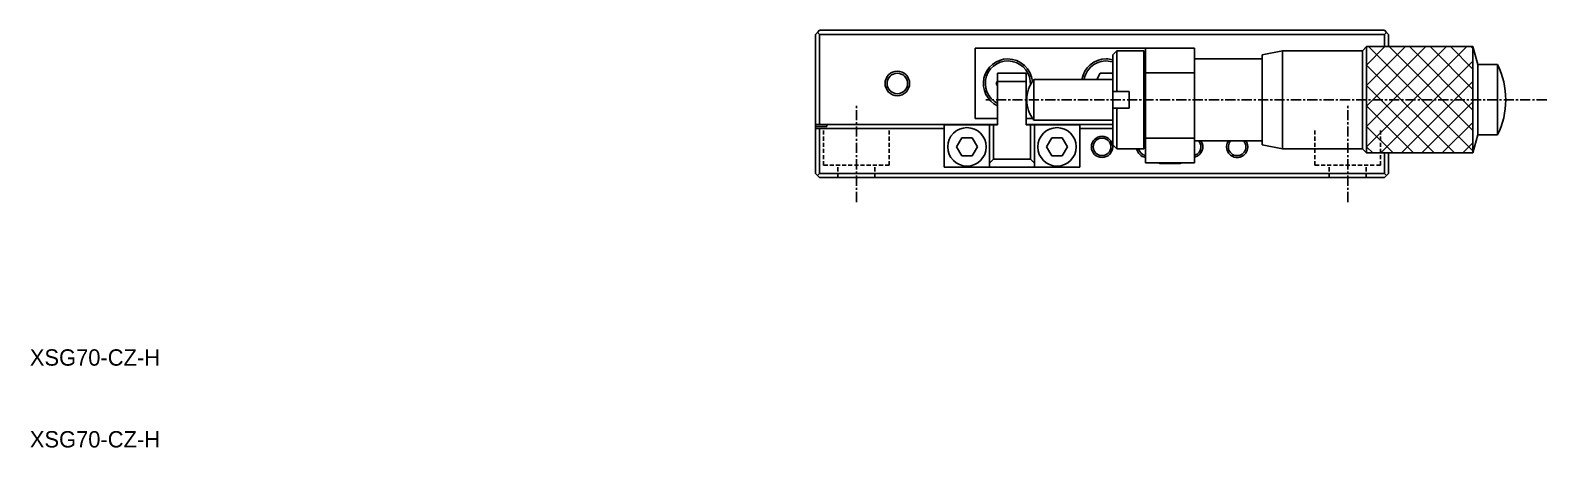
# Model space of a CAD drawing. Extents: x 10 to 370, y 10 to 243.
# Drawn here: x 10.1 to 195.2, y 10 to 61 of the extents above; entities that cross this region are included whole.
import ezdxf

# ---------------------------------------------------------------- set-up
doc = ezdxf.new("R2010")
doc.units = 0
doc.linetypes.add('CENTER', pattern=[2, 1.25, -0.25, 0.25, -0.25])
doc.linetypes.add('DASHED', pattern=[0.75, 0.5, -0.25])
doc.layers.get('0').update_dxf_attribs({"linetype": 'CONTINUOUS'})
doc.layers.add('CENTER', color=1, linetype='CENTER')
doc.styles.get("Standard").update_dxf_attribs({"font": 'FG教科書体NT-M'})

msp = doc.modelspace()

# ---------------------------------------------------------------- linework, layer by layer
at = {"color": 7, "linetype": 'CONTINUOUS'}
for p, q in [((105.944926, 60.5), (106.194926, 60.75)), ((105.944926, 49.5), (105.944926, 60.5)), ((106.194926, 60.75), (106.444926, 61)), ((106.194926, 60.75), (106.444926, 60.5)), ((106.444926, 61), (175.444926, 61)), ((175.444926, 60.5), (106.444926, 60.5)), ((106.444926, 60.5), (106.444926, 49.5)), ((175.444926, 61), (175.694926, 60.75)), ((175.444926, 60.5), (175.694926, 60.75)), ((175.444926, 58.999999), (175.444926, 60.5)), ((175.694926, 60.75), (175.944926, 60.5)), ((175.944926, 60.5), (175.944926, 58.999999)), ((125.444926, 50.2), (125.444926, 58.8)), ((125.444926, 58.8), (146.244926, 58.8)), ((142.744926, 58.5), (142.244926, 58)), ((142.244926, 53.5), (142.244926, 58)), ((142.744926, 58.5), (142.744926, 53.5)), ((146.044926, 58.5), (142.744926, 58.5)), ((146.044926, 46.5), (146.044926, 58.5)), ((146.244926, 58.3), (146.044926, 58.5)), ((146.244926, 58.8), (152.244926, 58.8)), ((146.244926, 55.8), (146.244926, 58.8)), ((152.244926, 58.8), (152.244926, 55.8)), ((160.494926, 57.5), (152.244926, 57.5)), ((162.994925, 58.499996), (160.494926, 57.999997)), ((160.494926, 57.999997), (160.494926, 47.000003)), ((162.994925, 58.499996), (162.994925, 46.500004)), ((172.74493, 58.499996), (162.994925, 58.499996)), ((173.244932, 58.999999), (172.74493, 58.499996)), ((172.74493, 58.499996), (172.74493, 46.500004)), ((173.244932, 58.999999), (186.244933, 58.999999)), ((173.244932, 46.000001), (173.244932, 58.999999)), ((186.834421, 56.8), (186.244933, 58.999999)), ((186.244933, 58.999999), (186.244933, 46.000001)), ((128.194926, 55.75), (131.694926, 55.75)), ((128.194926, 54.75), (128.194926, 55.75)), ((131.694926, 55.75), (131.694926, 54.75)), ((140.290223, 54.999996), (140.723238, 55.75)), ((140.723238, 55.75), (140.290223, 54.999996)), ((140.723238, 55.75), (142.166614, 55.75)), ((142.166614, 55.75), (140.723238, 55.75)), ((142.166614, 55.75), (142.244926, 55.614359)), ((142.244926, 55.614359), (142.166614, 55.75)), ((152.244926, 55.8), (146.244926, 55.8)), ((146.244926, 55.8), (146.244926, 47.8)), ((152.244926, 47.8), (152.244926, 55.8)), ((186.834421, 56.8), (186.834421, 48.2)), ((189.244932, 56.8), (186.834421, 56.8)), ((189.244932, 56.8), (189.244932, 48.2)), ((128.00155, 54.5), (128.194926, 54.834936)), ((128.194926, 54.834936), (128.00155, 54.5)), ((128.194926, 54.165064), (128.00155, 54.5)), ((128.194926, 54.75), (128.194926, 49.45)), ((131.694926, 54.75), (128.194926, 54.75)), ((131.694926, 49.45), (131.694926, 54.75)), ((132.622435, 54.999996), (132.622435, 50.000004)), ((142.244926, 54.999996), (132.622435, 54.999996)), ((142.744926, 53.5), (142.244926, 53.5)), ((142.244926, 53.494155), (142.244926, 51.5)), ((144.244926, 53.5), (142.744926, 53.5)), ((144.244926, 51.5), (144.244926, 53.5)), ((128.194926, 50.2), (125.444926, 50.2)), ((132.472321, 50.2), (131.694926, 50.2)), ((132.622435, 50.000004), (142.244926, 50.000004)), ((142.244926, 47), (142.244926, 51.5)), ((142.244926, 51.5), (142.744926, 51.5)), ((142.744926, 51.5), (142.744926, 46.5)), ((142.744926, 51.5), (144.244926, 51.5)), ((106.444926, 49.5), (105.944926, 49.5)), ((105.944926, 49.5), (105.944926, 49.25)), ((105.944926, 49.25), (107.344926, 49.25)), ((105.944926, 49), (105.944926, 49.25)), ((105.944926, 43.5), (105.944926, 49)), ((105.944926, 49), (106.444926, 49)), ((106.444926, 49.5), (128.194926, 49.5)), ((106.444926, 49), (106.444926, 43.5)), ((121.644926, 49), (106.444926, 49)), ((107.344926, 49.5), (107.344926, 49.25)), ((121.644926, 44.25), (121.644926, 49.45)), ((121.644926, 49.45), (127.194926, 49.45)), ((127.194926, 44.75), (127.194926, 49.45)), ((127.194926, 49.45), (127.694926, 49.45)), ((127.694926, 49.45), (127.694926, 45.25)), ((128.194926, 49.45), (127.694926, 49.45)), ((131.694926, 49.5), (142.244926, 49.5)), ((132.194926, 49.45), (131.694926, 49.45)), ((132.194926, 45.25), (132.194926, 49.45)), ((132.194926, 49.45), (132.694926, 49.45)), ((132.694926, 49.45), (132.694926, 44.75)), ((132.694926, 49.45), (138.244926, 49.45)), ((138.244926, 49.45), (138.244926, 44.25)), ((142.244926, 49), (138.244926, 49)), ((186.244933, 46.000001), (186.834421, 48.2)), ((186.834421, 48.2), (189.244932, 48.2)), ((123.174755, 46.75), (123.809841, 47.85)), ((123.809841, 47.85), (123.174755, 46.75)), ((123.809841, 45.65), (123.174755, 46.75)), ((123.809841, 47.85), (125.080011, 47.85)), ((125.080011, 47.85), (123.809841, 47.85)), ((125.080011, 47.85), (125.715097, 46.75)), ((125.715097, 46.75), (125.080011, 47.85)), ((125.715097, 46.75), (125.080011, 45.65)), ((134.174755, 46.75), (134.809841, 47.85)), ((134.809841, 47.85), (134.174755, 46.75)), ((134.809841, 45.65), (134.174755, 46.75)), ((134.809841, 47.85), (136.080011, 47.85)), ((136.080011, 47.85), (134.809841, 47.85)), ((136.080011, 47.85), (136.715097, 46.75)), ((136.715097, 46.75), (136.080011, 47.85)), ((136.715097, 46.75), (136.080011, 45.65)), ((142.244926, 47), (142.744926, 46.5)), ((142.744926, 46.5), (146.044926, 46.5)), ((146.044926, 46.5), (146.244926, 46.7)), ((146.244926, 47.8), (152.244926, 47.8)), ((146.244926, 44.8), (146.244926, 47.8)), ((152.244926, 47.8), (152.244926, 44.8)), ((152.244926, 47.5), (160.494926, 47.5)), ((160.494926, 47.000003), (162.994925, 46.500004)), ((162.994925, 46.500004), (172.74493, 46.500004)), ((172.74493, 46.500004), (173.244932, 46.000001)), ((125.080011, 45.65), (123.809841, 45.65)), ((127.694926, 45.25), (127.194926, 44.75)), ((127.194926, 44.25), (127.194926, 44.75)), ((127.694926, 45.25), (132.194926, 45.25)), ((132.694926, 44.75), (132.194926, 45.25)), ((132.694926, 44.75), (132.694926, 44.25)), ((136.080011, 45.65), (134.809841, 45.65)), ((152.244926, 44.8), (146.244926, 44.8)), ((147.82021, 44.8), (147.994926, 44.712642)), ((147.994926, 44.712642), (149.244926, 44.712642)), ((149.244926, 44.712642), (150.494926, 44.712642)), ((150.494926, 44.712642), (150.669642, 44.8)), ((186.244933, 46.000001), (173.244932, 46.000001)), ((175.444926, 43.5), (175.444926, 46.000001)), ((175.944926, 46.000001), (175.944926, 43.5)), ((106.194926, 43.25), (105.944926, 43.5)), ((106.444926, 43.5), (106.194926, 43.25)), ((106.444926, 43), (106.194926, 43.25)), ((106.444926, 43.5), (175.444926, 43.5)), ((175.444926, 43), (106.444926, 43)), ((127.194926, 44.25), (121.644926, 44.25)), ((132.694926, 44.25), (127.194926, 44.25)), ((138.244926, 44.25), (132.694926, 44.25)), ((175.694926, 43.25), (175.444926, 43.5)), ((175.694926, 43.25), (175.444926, 43)), ((175.944926, 43.5), (175.694926, 43.25))]:
    msp.add_line(p, q, dxfattribs=at)
at = {"color": 3, "linetype": 'CONTINUOUS'}
for p, q in [((173.244932, 58.999999), (173.244932, 46.000001)), ((186.244933, 58.999999), (173.244932, 58.999999)), ((173.244932, 56.744932), (175.499999, 58.999999)), ((173.244932, 54.244932), (177.999999, 58.999999)), ((173.244932, 51.744932), (180.499999, 58.999999)), ((173.244932, 49.244932), (182.999999, 58.999999)), ((173.244932, 46.744932), (185.499999, 58.999999)), ((173.500001, 58.999999), (186.244933, 46.255067)), ((176.000001, 58.999999), (186.244933, 48.755067)), ((178.500001, 58.999999), (186.244933, 51.255067)), ((181.000001, 58.999999), (186.244933, 53.755067)), ((183.500001, 58.999999), (186.244933, 56.255067)), ((186.000001, 58.999999), (186.244933, 58.755067)), ((186.244933, 58.999999), (186.244933, 46.000001)), ((173.244932, 56.755068), (183.999999, 46.000001)), ((175.000001, 46.000001), (186.244933, 57.244933)), ((173.244932, 54.255068), (181.499999, 46.000001)), ((177.500001, 46.000001), (186.244933, 54.744933)), ((180.000001, 46.000001), (186.244933, 52.244933)), ((173.244932, 51.755068), (178.999999, 46.000001)), ((173.244932, 49.255068), (176.499999, 46.000001)), ((182.500001, 46.000001), (186.244933, 49.744933)), ((173.244932, 46.755068), (173.999999, 46.000001)), ((185.000001, 46.000001), (186.244933, 47.244933)), ((173.244932, 46.000001), (186.244933, 46.000001))]:
    msp.add_line(p, q, dxfattribs=at)
at = {"color": 3, "linetype": 'DASHED'}
for p, q in [((106.944926, 44.5), (106.944926, 49)), ((114.944926, 44.5), (114.944926, 49)), ((166.944926, 44.5), (166.944926, 49)), ((174.944926, 44.5), (174.944926, 49)), ((114.944926, 44.5), (106.944926, 44.5)), ((108.694926, 43), (108.694926, 44.5)), ((113.194926, 43), (113.194926, 44.5)), ((174.944926, 44.5), (166.944926, 44.5)), ((168.694926, 43), (168.694926, 44.5)), ((173.194926, 43), (173.194926, 44.5))]:
    msp.add_line(p, q, dxfattribs=at)
at = {"color": 3, "linetype": 'CONTINUOUS'}
for centre, radius in [((115.944926, 54.5), 1.5), ((140.944926, 46.75), 1.3)]:
    msp.add_circle(centre, radius, dxfattribs=at)
at = {"color": 7, "linetype": 'CONTINUOUS'}
for centre, radius in [((115.944926, 54.5), 1.25), ((124.444926, 46.75), 2.35), ((135.444926, 46.75), 2.35), ((140.944926, 46.75), 1.075)]:
    msp.add_circle(centre, radius, dxfattribs=at)
for centre, radius, start, end in [((129.444926, 54.5), 3, 90, 245.375682), ((129.444926, 54.5), 3, 4.698377, 90), ((141.444926, 54.5), 3, 90, 170.406009), ((141.444926, 54.5), 3, 74.53399, 90), ((129.444926, 54.5), 2.75, 356.528056, 242.964308), ((141.444926, 54.5), 2.75, 73.08761, 169.524403), ((180.499932, 52.5), 9.745001, 333.816209, 26.183791), ((135.744931, 52.5), 3.999997, 141.317811, 218.682189), ((129.444926, 54.5), 3, 318.590378, 320.076492), ((129.444926, 54.5), 2.75, 325.606992, 328.246812), ((146.444926, 46.75), 1.075, 193.447727, 259.277848), ((151.944926, 46.75), 1.075, 286.204693, 0), ((151.944926, 46.75), 1.075, 0, 44.240719), ((157.444926, 46.75), 1.075, 135.759281, 0), ((157.444926, 46.75), 1.075, 0, 44.240719)]:
    msp.add_arc(centre, radius, start, end, dxfattribs=at)
at = {"color": 3, "linetype": 'CONTINUOUS'}
for centre, start, end in [((146.444926, 46.75), 191.087489, 261.150117), ((151.944926, 46.75), 283.342364, 35.234418), ((157.444926, 46.75), 144.765582, 270), ((157.444926, 46.75), 270, 35.234418)]:
    msp.add_arc(centre, 1.3, start, end, dxfattribs=at)
at = {"layer": 'CENTER', "color": 1, "linetype": 'CENTER'}
for p, q in [((110.944926, 40), (110.944926, 52)), ((195.244933, 52.5), (126.744934, 52.5)), ((170.944926, 40), (170.944926, 52))]:
    msp.add_line(p, q, dxfattribs=at)

# ---------------------------------------------------------------- texts
at = {"color": 7, "linetype": 'CONTINUOUS'}
for p in [(10, 20), (10, 10)]:
    msp.add_text('XSG70-CZ-H', height=2, dxfattribs=at).set_placement(p)

doc.saveas('drawing.dxf')
